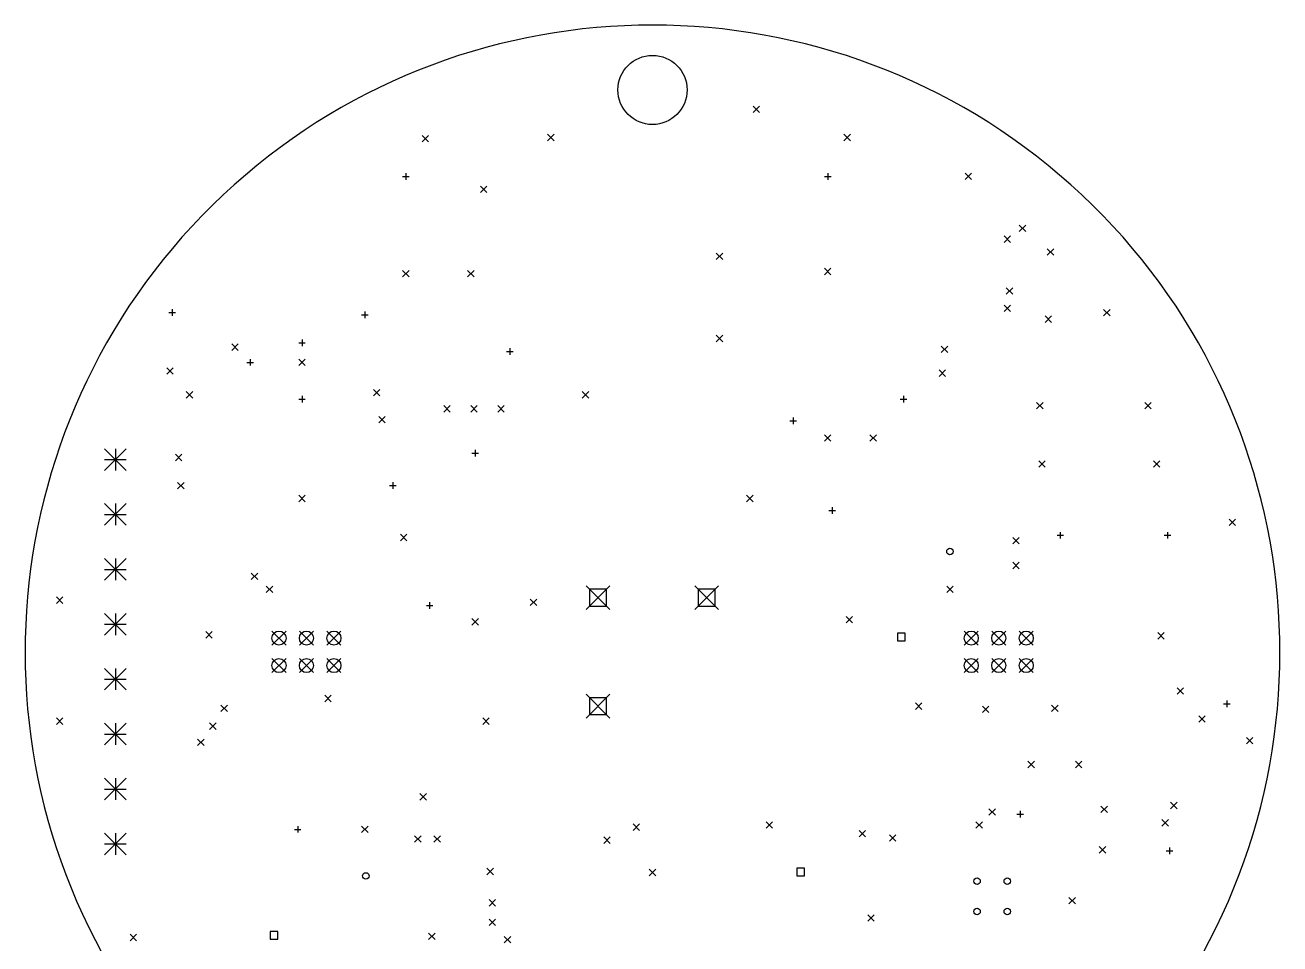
# Model space of a CAD drawing. Extents: x -30.2 to 35.4, y -56.2 to 29.
# Drawn here: x -29 to 29, y -13.5 to 29 of the extents above; entities that cross this region are included whole.
import ezdxf

# ---------------------------------------------------------------- set-up
doc = ezdxf.new("R2010")
doc.units = 0
doc.layers.add('BLACK', color=7, linetype='CONTINUOUS')

msp = doc.modelspace()

# ---------------------------------------------------------------- linework, layer by layer
at = {"layer": 'BLACK', "linetype": 'CONTINUOUS'}
for p, q in [((4.65, 25.25), (4.95, 24.95)), ((4.95, 25.25), (4.65, 24.95)), ((-10.65, 23.9), (-10.35, 23.6)), ((-10.35, 23.9), (-10.65, 23.6)), ((-4.85, 23.95), (-4.55, 23.65)), ((-4.55, 23.95), (-4.85, 23.65)), ((8.85, 23.95), (9.15, 23.65)), ((9.15, 23.95), (8.85, 23.65)), ((-11.4, 22.1524), (-11.4, 21.8476)), ((8.1, 22.1524), (8.1, 21.8476)), ((14.45, 22.15), (14.75, 21.85)), ((14.75, 22.15), (14.45, 21.85)), ((-11.5524, 22), (-11.2476, 22)), ((-7.95, 21.55), (-7.65, 21.25)), ((-7.65, 21.55), (-7.95, 21.25)), ((7.9476, 22), (8.2524, 22)), ((16.95, 19.75), (17.25, 19.45)), ((17.25, 19.75), (16.95, 19.45)), ((16.25, 19.25), (16.55, 18.95)), ((16.55, 19.25), (16.25, 18.95)), ((18.25, 18.65), (18.55, 18.35)), ((18.55, 18.65), (18.25, 18.35)), ((2.95, 18.45), (3.25, 18.15)), ((3.25, 18.45), (2.95, 18.15)), ((-11.55, 17.65), (-11.25, 17.35)), ((-11.25, 17.65), (-11.55, 17.35)), ((-8.55, 17.65), (-8.25, 17.35)), ((-8.25, 17.65), (-8.55, 17.35)), ((7.95, 17.75), (8.25, 17.45)), ((8.25, 17.75), (7.95, 17.45)), ((16.35, 16.85), (16.65, 16.55)), ((16.65, 16.85), (16.35, 16.55)), ((-22.3524, 15.7), (-22.0476, 15.7)), ((-22.2, 15.8524), (-22.2, 15.5476)), ((-13.3, 15.7524), (-13.3, 15.4476)), ((16.25, 16.05), (16.55, 15.75)), ((16.55, 16.05), (16.25, 15.75)), ((20.85, 15.85), (21.15, 15.55)), ((21.15, 15.85), (20.85, 15.55)), ((-13.4524, 15.6), (-13.1476, 15.6)), ((18.15, 15.55), (18.45, 15.25)), ((18.45, 15.55), (18.15, 15.25)), ((2.95, 14.65), (3.25, 14.35)), ((3.25, 14.65), (2.95, 14.35)), ((-19.45, 14.25), (-19.15, 13.95)), ((-19.15, 14.25), (-19.45, 13.95)), ((-16.3524, 14.3), (-16.0476, 14.3)), ((-16.2, 14.4524), (-16.2, 14.1476)), ((-6.6, 14.0524), (-6.6, 13.7476)), ((13.35, 14.15), (13.65, 13.85)), ((13.65, 14.15), (13.35, 13.85)), ((-18.7524, 13.4), (-18.4476, 13.4)), ((-18.6, 13.5524), (-18.6, 13.2476)), ((-16.35, 13.55), (-16.05, 13.25)), ((-16.05, 13.55), (-16.35, 13.25)), ((-6.7524, 13.9), (-6.4476, 13.9)), ((-22.45, 13.15), (-22.15, 12.85)), ((-22.15, 13.15), (-22.45, 12.85)), ((13.25, 13.05), (13.55, 12.75)), ((13.55, 13.05), (13.25, 12.75)), ((-21.55, 12.05), (-21.25, 11.75)), ((-21.25, 12.05), (-21.55, 11.75)), ((-16.3524, 11.7), (-16.0476, 11.7)), ((-16.2, 11.8524), (-16.2, 11.5476)), ((-12.9, 12.15), (-12.6, 11.85)), ((-12.6, 12.15), (-12.9, 11.85)), ((-3.25, 12.05), (-2.95, 11.75)), ((-2.95, 12.05), (-3.25, 11.75)), ((11.4476, 11.7), (11.7524, 11.7)), ((11.6, 11.8524), (11.6, 11.5476)), ((-9.65, 11.4), (-9.35, 11.1)), ((-9.35, 11.4), (-9.65, 11.1)), ((-8.4, 11.4), (-8.1, 11.1)), ((-8.1, 11.4), (-8.4, 11.1)), ((-7.15, 11.4), (-6.85, 11.1)), ((-6.85, 11.4), (-7.15, 11.1)), ((17.75, 11.55), (18.05, 11.25)), ((18.05, 11.55), (17.75, 11.25)), ((22.75, 11.55), (23.05, 11.25)), ((23.05, 11.55), (22.75, 11.25)), ((-12.65, 10.9), (-12.35, 10.6)), ((-12.35, 10.9), (-12.65, 10.6)), ((6.3476, 10.7), (6.6524, 10.7)), ((6.5, 10.8524), (6.5, 10.5476)), ((7.95, 10.05), (8.25, 9.75)), ((8.25, 10.05), (7.95, 9.75)), ((10.05, 10.05), (10.35, 9.75)), ((10.35, 10.05), (10.05, 9.75)), ((-25.325, 9.405), (-24.325, 8.405)), ((-24.325, 9.405), (-25.325, 8.405)), ((-24.825, 9.405), (-24.825, 8.405)), ((-8.2, 9.3524), (-8.2, 9.0476)), ((-25.325, 8.905), (-24.325, 8.905)), ((-22.05, 9.15), (-21.75, 8.85)), ((-21.75, 9.15), (-22.05, 8.85)), ((-8.3524, 9.2), (-8.0476, 9.2)), ((17.85, 8.85), (18.15, 8.55)), ((18.15, 8.85), (17.85, 8.55)), ((23.15, 8.85), (23.45, 8.55)), ((23.45, 8.85), (23.15, 8.55)), ((-21.95, 7.85), (-21.65, 7.55)), ((-21.65, 7.85), (-21.95, 7.55)), ((-12.1524, 7.7), (-11.8476, 7.7)), ((-12, 7.8524), (-12, 7.5476)), ((-16.35, 7.25), (-16.05, 6.95)), ((-16.05, 7.25), (-16.35, 6.95)), ((4.35, 7.25), (4.65, 6.95)), ((4.65, 7.25), (4.35, 6.95)), ((-25.325, 6.865), (-24.325, 5.865)), ((-24.325, 6.865), (-25.325, 5.865)), ((-24.825, 6.865), (-24.825, 5.865)), ((8.1476, 6.55), (8.4524, 6.55)), ((8.3, 6.7024), (8.3, 6.3976)), ((-25.325, 6.365), (-24.325, 6.365)), ((26.65, 6.15), (26.95, 5.85)), ((26.95, 6.15), (26.65, 5.85)), ((-11.65, 5.45), (-11.35, 5.15)), ((-11.35, 5.45), (-11.65, 5.15)), ((16.65, 5.3), (16.95, 5)), ((16.95, 5.3), (16.65, 5)), ((18.6976, 5.4), (19.0024, 5.4)), ((18.85, 5.5524), (18.85, 5.2476)), ((23.6476, 5.4), (23.9524, 5.4)), ((23.8, 5.5524), (23.8, 5.2476)), ((-25.325, 4.325), (-24.325, 3.325)), ((-24.325, 4.325), (-25.325, 3.325)), ((-24.825, 4.325), (-24.825, 3.325)), ((16.65, 4.15), (16.95, 3.85)), ((16.95, 4.15), (16.65, 3.85)), ((-25.325, 3.825), (-24.325, 3.825)), ((-18.55, 3.65), (-18.25, 3.35)), ((-18.25, 3.65), (-18.55, 3.35)), ((-17.85, 3.05), (-17.55, 2.75)), ((-17.55, 3.05), (-17.85, 2.75)), ((-3.0673, 3.0673), (-1.9673, 1.9673)), ((-1.9673, 3.0673), (-3.0673, 1.9673)), ((-2.12839, 2.90621), (-2.90621, 2.90621)), ((-2.90621, 2.90621), (-2.90621, 2.12839)), ((-2.12839, 2.12839), (-2.12839, 2.90621)), ((1.95316, 3.0673), (3.05316, 1.9673)), ((3.05316, 3.0673), (1.95316, 1.9673)), ((2.89207, 2.90621), (2.11425, 2.90621)), ((2.11425, 2.90621), (2.11425, 2.12839)), ((2.89207, 2.12839), (2.89207, 2.90621)), ((13.6, 3.05), (13.9, 2.75)), ((13.9, 3.05), (13.6, 2.75)), ((-27.55, 2.55), (-27.25, 2.25)), ((-27.25, 2.55), (-27.55, 2.25)), ((-5.65, 2.45), (-5.35, 2.15)), ((-5.35, 2.45), (-5.65, 2.15)), ((-25.325, 1.785), (-24.325, 0.785)), ((-24.325, 1.785), (-25.325, 0.785)), ((-24.825, 1.785), (-24.825, 0.785)), ((-10.4524, 2.15), (-10.1476, 2.15)), ((-10.3, 2.3024), (-10.3, 1.9976)), ((-2.90621, 2.12839), (-2.12839, 2.12839)), ((2.11425, 2.12839), (2.89207, 2.12839)), ((-25.325, 1.285), (-24.325, 1.285)), ((-8.35, 1.55), (-8.05, 1.25)), ((-8.05, 1.55), (-8.35, 1.25)), ((8.95, 1.65), (9.25, 1.35)), ((9.25, 1.65), (8.95, 1.35)), ((-20.65, 0.95), (-20.35, 0.65)), ((-20.35, 0.95), (-20.65, 0.65)), ((-17.59, 0.97), (-16.94, 0.32)), ((-16.94, 0.97), (-17.59, 0.32)), ((-16.32, 0.97), (-15.67, 0.32)), ((-15.67, 0.97), (-16.32, 0.32)), ((-15.05, 0.97), (-14.4, 0.32)), ((-14.4, 0.97), (-15.05, 0.32)), ((11.6796, 0.87961), (11.3204, 0.87961)), ((11.3204, 0.87961), (11.3204, 0.52039)), ((11.6796, 0.52039), (11.6796, 0.87961)), ((14.41, 0.97), (15.06, 0.32)), ((15.06, 0.97), (14.41, 0.32)), ((15.68, 0.97), (16.33, 0.32)), ((16.33, 0.97), (15.68, 0.32)), ((16.95, 0.97), (17.6, 0.32)), ((17.6, 0.97), (16.95, 0.32)), ((23.35, 0.9), (23.65, 0.6)), ((23.65, 0.9), (23.35, 0.6)), ((11.3204, 0.52039), (11.6796, 0.52039)), ((-17.59, -0.3), (-16.94, -0.95)), ((-16.94, -0.3), (-17.59, -0.95)), ((-16.32, -0.3), (-15.67, -0.95)), ((-15.67, -0.3), (-16.32, -0.95)), ((-15.05, -0.3), (-14.4, -0.95)), ((-14.4, -0.3), (-15.05, -0.95)), ((14.41, -0.3), (15.06, -0.95)), ((15.06, -0.3), (14.41, -0.95)), ((15.68, -0.3), (16.33, -0.95)), ((16.33, -0.3), (15.68, -0.95)), ((16.95, -0.3), (17.6, -0.95)), ((17.6, -0.3), (16.95, -0.95)), ((-25.325, -0.755), (-24.325, -1.755)), ((-24.325, -0.755), (-25.325, -1.755)), ((-24.825, -0.755), (-24.825, -1.755)), ((-25.325, -1.255), (-24.325, -1.255)), ((24.25, -1.65), (24.55, -1.95)), ((24.55, -1.65), (24.25, -1.95)), ((-15.15, -2), (-14.85, -2.3)), ((-14.85, -2), (-15.15, -2.3)), ((-3.0673, -1.95316), (-1.9673, -3.05316)), ((-1.9673, -1.95316), (-3.0673, -3.05316)), ((-2.12839, -2.11425), (-2.90621, -2.11425)), ((-2.90621, -2.11425), (-2.90621, -2.89207)), ((-2.12839, -2.89207), (-2.12839, -2.11425)), ((26.55, -2.2476), (26.55, -2.5524)), ((-19.95, -2.45), (-19.65, -2.75)), ((-19.65, -2.45), (-19.95, -2.75)), ((-2.90621, -2.89207), (-2.12839, -2.89207)), ((12.15, -2.35), (12.45, -2.65)), ((12.45, -2.35), (12.15, -2.65)), ((15.25, -2.5), (15.55, -2.8)), ((15.55, -2.5), (15.25, -2.8)), ((18.45, -2.45), (18.75, -2.75)), ((18.75, -2.45), (18.45, -2.75)), ((26.3976, -2.4), (26.7024, -2.4)), ((-27.55, -3.05), (-27.25, -3.35)), ((-27.25, -3.05), (-27.55, -3.35)), ((-25.325, -3.295), (-24.325, -4.295)), ((-24.325, -3.295), (-25.325, -4.295)), ((-24.825, -3.295), (-24.825, -4.295)), ((-20.475, -3.275), (-20.175, -3.575)), ((-20.175, -3.275), (-20.475, -3.575)), ((-7.85, -3.05), (-7.55, -3.35)), ((-7.55, -3.05), (-7.85, -3.35)), ((25.25, -2.95), (25.55, -3.25)), ((25.55, -2.95), (25.25, -3.25)), ((-25.325, -3.795), (-24.325, -3.795)), ((-21.025, -4.025), (-20.725, -4.325)), ((-20.725, -4.025), (-21.025, -4.325)), ((27.45, -3.95), (27.75, -4.25)), ((27.75, -3.95), (27.45, -4.25)), ((17.35, -5.05), (17.65, -5.35)), ((17.65, -5.05), (17.35, -5.35)), ((19.55, -5.05), (19.85, -5.35)), ((19.85, -5.05), (19.55, -5.35)), ((-25.325, -5.835), (-24.325, -6.835)), ((-24.325, -5.835), (-25.325, -6.835)), ((-25.325, -6.335), (-24.325, -6.335)), ((-24.825, -5.835), (-24.825, -6.835)), ((-10.75, -6.55), (-10.45, -6.85)), ((-10.45, -6.55), (-10.75, -6.85)), ((23.95, -6.95), (24.25, -7.25)), ((24.25, -6.95), (23.95, -7.25)), ((15.5505, -7.24948), (15.8505, -7.54948)), ((15.8505, -7.24948), (15.5505, -7.54948)), ((16.8476, -7.5), (17.1524, -7.5)), ((17, -7.3476), (17, -7.6524)), ((20.725, -7.125), (21.025, -7.425)), ((21.025, -7.125), (20.725, -7.425)), ((-16.4, -8.0476), (-16.4, -8.3524)), ((-13.45, -8.05), (-13.15, -8.35)), ((-13.15, -8.05), (-13.45, -8.35)), ((-0.9, -7.95), (-0.6, -8.25)), ((-0.6, -7.95), (-0.9, -8.25)), ((5.25, -7.85), (5.55, -8.15)), ((5.55, -7.85), (5.25, -8.15)), ((14.9495, -7.85052), (15.2495, -8.15052)), ((15.2495, -7.85052), (14.9495, -8.15052)), ((23.55, -7.75), (23.85, -8.05)), ((23.85, -7.75), (23.55, -8.05)), ((-25.325, -8.375), (-24.325, -9.375)), ((-24.325, -8.375), (-25.325, -9.375)), ((-24.825, -8.375), (-24.825, -9.375)), ((-16.5524, -8.2), (-16.2476, -8.2)), ((-11, -8.5), (-10.7, -8.8)), ((-10.7, -8.5), (-11, -8.8)), ((-10.1, -8.5), (-9.8, -8.8)), ((-9.8, -8.5), (-10.1, -8.8)), ((-2.25, -8.55), (-1.95, -8.85)), ((-1.95, -8.55), (-2.25, -8.85)), ((9.55, -8.25), (9.85, -8.55)), ((9.85, -8.25), (9.55, -8.55)), ((10.95, -8.45), (11.25, -8.75)), ((11.25, -8.45), (10.95, -8.75)), ((-25.325, -8.875), (-24.325, -8.875)), ((20.65, -9), (20.95, -9.3)), ((20.95, -9), (20.65, -9.3)), ((23.7476, -9.2), (24.0524, -9.2)), ((23.9, -9.0476), (23.9, -9.3524)), ((-7.65, -10), (-7.35, -10.3)), ((-7.35, -10), (-7.65, -10.3)), ((-0.15, -10.05), (0.15, -10.35)), ((0.15, -10.05), (-0.15, -10.35)), ((7.02961, -9.99699), (6.67039, -9.99699)), ((6.67039, -9.99699), (6.67039, -10.3562)), ((6.67039, -10.3562), (7.02961, -10.3562)), ((7.02961, -10.3562), (7.02961, -9.99699)), ((-7.55, -11.45), (-7.25, -11.75)), ((-7.25, -11.45), (-7.55, -11.75)), ((19.25, -11.35), (19.55, -11.65)), ((19.55, -11.35), (19.25, -11.65)), ((9.95, -12.15), (10.25, -12.45)), ((10.25, -12.15), (9.95, -12.45)), ((-7.55, -12.35), (-7.25, -12.65)), ((-7.25, -12.35), (-7.55, -12.65)), ((-24.15, -13.05), (-23.85, -13.35)), ((-23.85, -13.05), (-24.15, -13.35)), ((-17.3204, -12.9204), (-17.6796, -12.9204)), ((-17.6796, -12.9204), (-17.6796, -13.2796)), ((-17.6796, -13.2796), (-17.3204, -13.2796)), ((-17.3204, -13.2796), (-17.3204, -12.9204)), ((-10.35, -13), (-10.05, -13.3)), ((-10.05, -13), (-10.35, -13.3)), ((-6.85, -13.15), (-6.55, -13.45)), ((-6.55, -13.15), (-6.85, -13.45))]:
    msp.add_line(p, q, dxfattribs=at)
at = {"layer": 'BLACK'}
for centre, radius in [((0, 26), 1.6), ((13.75, 4.65), 0.15), ((-17.265, 0.645), 0.325), ((-15.995, 0.645), 0.325), ((-14.725, 0.645), 0.325), ((14.735, 0.645), 0.325), ((16.005, 0.645), 0.325), ((17.275, 0.645), 0.325), ((-17.265, -0.625), 0.325), ((-15.995, -0.625), 0.325), ((-14.725, -0.625), 0.325), ((14.735, -0.625), 0.325), ((16.005, -0.625), 0.325), ((17.275, -0.625), 0.325), ((-13.25, -10.3562), 0.15), ((15, -10.6), 0.15), ((16.4, -10.6), 0.15), ((15, -12), 0.15), ((16.4, -12), 0.15)]:
    msp.add_circle(centre, radius, dxfattribs=at)
msp.add_arc((0, 0), 29, -35.4832, 215.483, dxfattribs=at)

doc.saveas('drawing.dxf')
